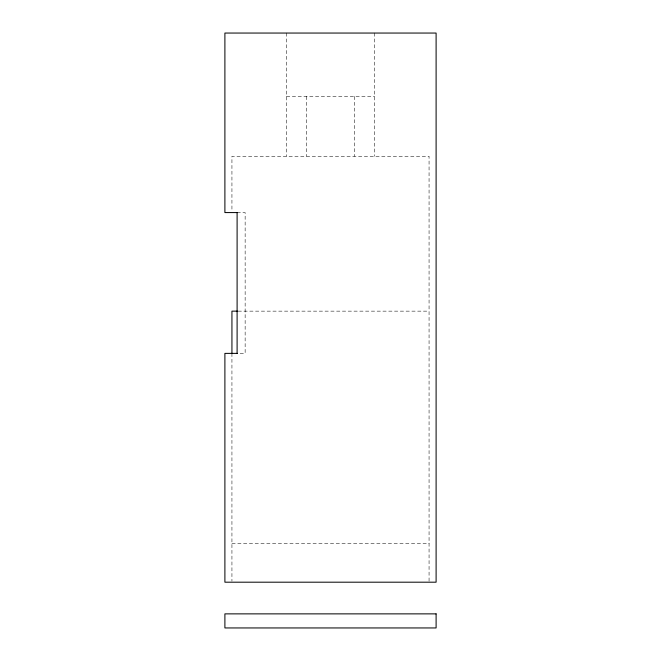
<?xml version="1.0" encoding="UTF-8"?>
<svg xmlns="http://www.w3.org/2000/svg" width="661" height="661" viewBox="0 0 661 661"><rect width="100%" height="100%" fill="white"/><g stroke="black" fill="none" stroke-linecap="round" stroke-linejoin="round"><path stroke-width="0.5" stroke-dasharray="3.31 2.48" d="M286.502 96.415L374.498 96.415M237.101 212.578L245.14 212.578L245.14 353.379L237.101 353.379M238.15 311.141L429.063 311.141M231.937 543.466L429.063 543.466M429.063 581.159L429.063 156.252L231.937 156.252L231.937 211.553M374.498 33.05L374.498 156.252M354.379 96.415L354.379 156.252M306.621 96.415L306.621 156.252M286.502 33.05L286.502 156.252M231.937 353.379L231.937 581.159"/><path stroke-width="0.99" d="M237.316 212.578L224.897 212.578L224.897 33.05L436.103 33.05L436.103 582.192L224.897 582.192L224.897 353.379L237.316 353.379M237.406 311.141L231.937 311.141L231.937 353.478M237.101 212.578L237.101 353.379M436.103 613.871L224.897 613.871L224.897 627.95L436.103 627.95L436.103 613.871"/></g></svg>
